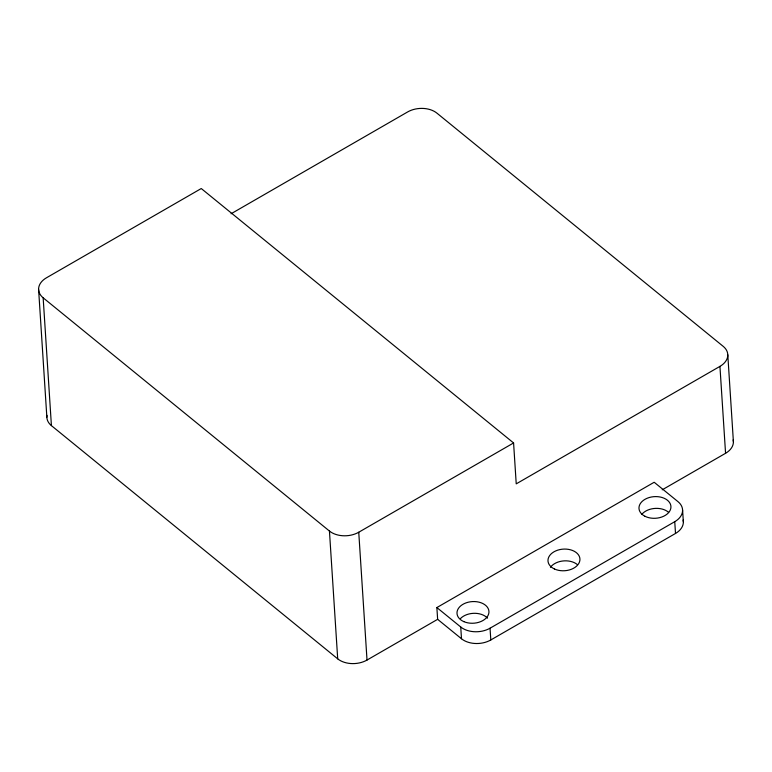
<?xml version="1.0" encoding="UTF-8"?>
<svg xmlns="http://www.w3.org/2000/svg" width="772" height="772" viewBox="0 0 772 772"><rect width="100%" height="100%" fill="white"/><g stroke="black" fill="none" stroke-linecap="round" stroke-linejoin="round"><path stroke-width="1.16" d="M231.069 213.767L407.626 111.95A20.883 14.137 -3.7 0 1 436.942 113.156L723.229 346.377A20.883 14.137 -3.7 0 1 719.938 366.382L725.564 453.289L662.212 489.824M43.155 297.809L329.441 531.039A20.883 14.137 -3.7 0 0 358.748 532.236L513.583 442.954L201.26 188.532L46.436 277.814A20.883 14.137 -3.7 0 0 43.155 297.809L51.415 425.623L337.702 658.844A20.883 14.137 -3.7 0 0 367.018 660.05L437.637 619.327L436.875 607.564L654.183 482.259L678.038 501.694A20.883 14.137 -3.7 0 1 674.747 521.689L675.51 533.452L490.809 639.959A20.883 14.137 -3.7 0 1 461.492 638.762L437.637 619.327M719.938 366.382L516.227 483.861L513.583 442.954M436.875 607.564L460.739 626.999A20.883 14.137 -3.7 0 0 490.046 628.205L674.747 521.689M727.784 354.773L733.4 441.69M682.593 510.089L683.355 521.843M490.046 628.205L490.809 639.959M460.739 626.999L461.492 638.762M358.748 532.236L367.018 660.05M329.441 531.039L337.702 658.844M38.6 289.413L46.86 417.227M51.415 425.623A20.883 14.137 -3.7 0 1 46.995 415.365M733.168 439.847A20.883 14.137 -3.7 0 1 725.564 453.289M683.123 520.01A20.883 14.137 -3.7 0 1 675.51 533.452M550.436 567.314A16.009 10.837 -3.7 0 1 577.273 564.525M641.706 514.49A16.009 10.837 -3.7 0 1 668.62 512.357M460.537 618.497A16.009 10.837 -3.7 0 1 487.499 618.16M463.933 621.672A16.009 10.837 -3.7 0 0 488.908 612.678A16.009 10.837 -3.7 0 0 466.066 602.864A16.009 10.837 -3.7 0 0 463.933 621.672M644.948 516.265A16.009 10.837 -3.7 0 0 670.762 508.555A16.009 10.837 -3.7 0 0 649.165 497.544A16.009 10.837 -3.7 0 0 644.948 516.265M554.412 568.964A16.009 10.837 -3.7 0 0 579.84 560.636A16.009 10.837 -3.7 0 0 557.635 550.185A16.009 10.837 -3.7 0 0 554.412 568.964"/></g></svg>
